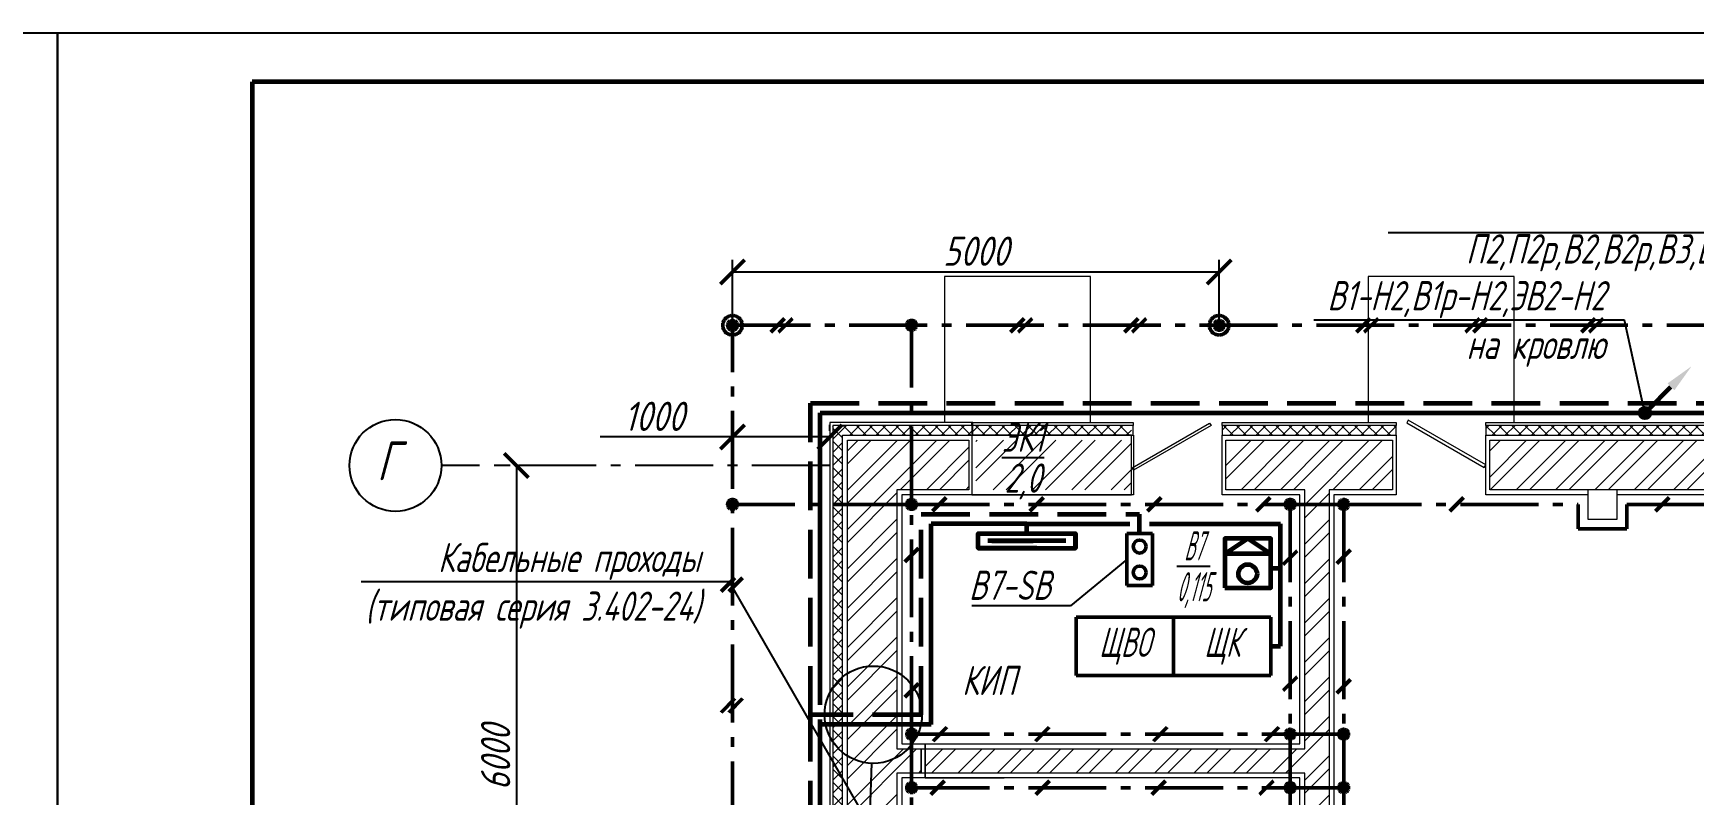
# Model space of a CAD drawing. Header units: millimetres. Extents: x -10490 to 5162, y -5053 to 76.
# Drawn here: x -4848.5 to -4677.9, y -2.4 to 75.9 of the extents above; entities that cross this region are included whole.
import ezdxf
from ezdxf import colors
from ezdxf.entities.mleader import LeaderData, LeaderLine
from ezdxf.math import Vec2, Vec3

# ---------------------------------------------------------------- set-up
doc = ezdxf.new("R2010")
doc.units = ezdxf.units.MM
doc.linetypes.add('gost5', pattern=[7, 5, -2, 0])
doc.linetypes.add('gost6', pattern=[12, 8, -1.5, 1, -1.5])
doc.layers.get('Defpoints').update_dxf_attribs({"color": 33})
for name, color, linetype, lineweight in [('Заземление (Вновь)', 6, 'gost6', 50), ('КаБель контрольный (Вновь)', 142, 'gost5', 60), ('КаБель силовой (Вновь)', 1, 'Continuous', 60), ('Линия выноска', 137, 'Continuous', 25), ('Осевая', 4, 'gost6', 25), ('Размерная', 4, 'Continuous', 25), ('Рамка толстая', 7, 'Continuous', 60), ('Рамка тонкая', 5, 'Continuous', 25), ('Строительный', 251, 'Continuous', 13), ('Текст', 2, 'Continuous', 25), ('Щиты пульты (Вновь)', 5, 'Continuous', 50), ('Эл. аппараты (Вновь)', 93, 'Continuous', 50), ('ЭлектрооБорудование (Вновь)', 160, 'Continuous', 60)]:
    doc.layers.add(name, color=color, linetype=linetype, lineweight=lineweight)
doc.styles.add('gost shx', font='gost.shx', dxfattribs={"oblique": 15})
doc.styles.add('SIMPLEX', font='simplex.shx', dxfattribs={"width": 0.7, "oblique": 15})
doc.styles.add('СИМПЛЕКС', font='simplex.shx', dxfattribs={"width": 0.7, "oblique": 15, "height": 500})
doc.dimstyles.new('ISO-25', dxfattribs={"dimtxt": 3, "dimasz": 2.5, "dimexe": 1.25, "dimexo": 0.625, "dimtad": 1, "dimtxsty": 'gost shx', "dimcen": 2.5, "dimclrt": 2, "dimadec": 0, "dimazin": 0, "dimtfac": 1, "dimtmove": 0, "dimatfit": 3, "dimfxl": 1, "dimarcsym": 0})
pattern_1 = [(45, (-11460.6037, 4490.7203), (-2.0205576, 2.0205576), []), (45, (-11459.2567, 4490.7203), (-2.0205576, 2.0205576), [])]
pattern_2 = [(45, (-11460.6037, 4490.7203), (-0.67351921, 0.67351921), []), (135, (-11460.6037, 4490.7203), (-0.67351921, -0.67351921), [])]

# ---------------------------------------------------------------- blocks, each defined once
blk = doc.blocks.new('_ArchTick')
at = {"color": 0, "linetype": 'ByBlock', "const_width": 0.15}
blk.add_lwpolyline([(-0.5, -0.5), (0.5, 0.5)], dxfattribs=at)
blk = doc.blocks.new('*D485')
at = {"layer": 'Defpoints', "color": 0, "transparency": 16777216}
for p in [(-4798.9, 31.45), (-4798.9, -28.55), (-4798.9, -28.55)]:
    blk.add_point(p, dxfattribs=at)
at = {"layer": 'Размерная', "color": 0, "lineweight": -2, "transparency": 16777216}
for p, q in [((-4799.53, 31.45), (-4800.15, 31.45)), ((-4798.9, 31.45), (-4798.9, -28.55)), ((-4799.53, -28.55), (-4800.15, -28.55))]:
    blk.add_line(p, q, dxfattribs=at)
at = {"layer": 'Размерная', "color": 0, "lineweight": -2, "transparency": 16777216, "xscale": 2.5, "yscale": 2.5, "zscale": 2.5}
for p, rotation in [((-4798.9, 31.45), 90), ((-4798.9, -28.55), 270)]:
    blk.add_blockref('_ArchTick', p, dxfattribs=dict(at, rotation=rotation))
at = {"layer": 'Размерная', "color": 2, "transparency": 16777216, "insert": (-4801.03, 1.45), "char_height": 3, "attachment_point": 5, "rotation": 90, "style": 'gost shx'}
blk.add_mtext('6000', dxfattribs=at)
blk = doc.blocks.new('A$C0CDB385D')
at = {"layer": 'Рамка толстая'}
for p, q in [((20, 415), (20, 5)), ((589, 415), (20, 415))]:
    blk.add_line(p, q, dxfattribs=at)
at = {"layer": 'Рамка тонкая'}
for p, q in [((0, 420), (0, 0)), ((594, 420), (0, 420)), ((594, 0), (594, 420))]:
    blk.add_line(p, q, dxfattribs=at)
blk = doc.blocks.new('A$C629C7F59')
at = {"layer": 'Эл. аппараты (Вновь)'}
for p, q in [((0, 8), (0, 0)), ((4, 8), (0, 8)), ((4, 0), (4, 8)), ((0, 0), (4, 0))]:
    blk.add_line(p, q, dxfattribs=at)
for centre in [(2, 6), (2, 2)]:
    blk.add_circle(centre, 1, dxfattribs=at)
blk = doc.blocks.new('_None')
blk = doc.blocks.new('_Oblique')
at = {"color": 0, "linetype": 'ByBlock', "lineweight": -2}
blk.add_line((-0.5, -0.5), (0.5, 0.5), dxfattribs=at)
blk = doc.blocks.new('_DotBlank')
at = {"color": 0, "linetype": 'ByBlock', "lineweight": -2}
blk.add_line((-0.5, 0), (-1, 0), dxfattribs=at)
blk.add_circle((0, 0), 0.5, dxfattribs=at)
blk = doc.blocks.new('*D610')
at = {"layer": 'Defpoints', "color": 0, "transparency": 16777216}
for p in [(-4726.69, 51.33), (-4776.69, 45.85), (-4726.69, 45.85)]:
    blk.add_point(p, dxfattribs=at)
at = {"layer": 'Размерная', "color": 0, "lineweight": -2, "transparency": 16777216}
for p, q in [((-4776.69, 46.48), (-4776.69, 52.58)), ((-4776.69, 51.33), (-4726.69, 51.33)), ((-4726.69, 46.48), (-4726.69, 52.58))]:
    blk.add_line(p, q, dxfattribs=at)
at = {"layer": 'Размерная', "color": 0, "lineweight": -2, "transparency": 16777216, "xscale": 2.5, "yscale": 2.5, "zscale": 2.5, "rotation": 180}
blk.add_blockref('_ArchTick', (-4776.69, 51.33), dxfattribs=at)
at = {"layer": 'Размерная', "color": 0, "lineweight": -2, "transparency": 16777216, "xscale": 2.5, "yscale": 2.5, "zscale": 2.5}
blk.add_blockref('_ArchTick', (-4726.69, 51.33), dxfattribs=at)
at = {"layer": 'Размерная', "color": 2, "transparency": 16777216, "insert": (-4751.69, 53.46), "char_height": 3, "attachment_point": 5, "style": 'gost shx'}
blk.add_mtext('5000', dxfattribs=at)
blk = doc.blocks.new('*D611')
at = {"layer": 'Defpoints', "color": 0, "transparency": 16777216}
for p in [(-4776.69, 34.38), (-4776.69, 34.38), (-4766.69, 34.38)]:
    blk.add_point(p, dxfattribs=at)
at = {"layer": 'Размерная', "color": 0, "lineweight": -2, "transparency": 16777216}
for p, q in [((-4776.69, 34.38), (-4790.3, 34.38)), ((-4776.69, 35), (-4776.69, 35.63)), ((-4766.69, 34.38), (-4776.69, 34.38)), ((-4766.69, 35), (-4766.69, 35.63))]:
    blk.add_line(p, q, dxfattribs=at)
at = {"layer": 'Размерная', "color": 0, "lineweight": -2, "transparency": 16777216, "xscale": 2.5, "yscale": 2.5, "zscale": 2.5, "rotation": 180}
blk.add_blockref('_ArchTick', (-4776.69, 34.38), dxfattribs=at)
at = {"layer": 'Размерная', "color": 0, "lineweight": -2, "transparency": 16777216, "xscale": 2.5, "yscale": 2.5, "zscale": 2.5}
blk.add_blockref('_ArchTick', (-4766.69, 34.38), dxfattribs=at)
at = {"layer": 'Размерная', "color": 2, "transparency": 16777216, "insert": (-4784.75, 36.5), "char_height": 3, "attachment_point": 5, "style": 'gost shx'}
blk.add_mtext('1000', dxfattribs=at)

msp = doc.modelspace()

# ---------------------------------------------------------------- hatches: boundary and pattern name
at = {"layer": 'Заземление (Вновь)'}
for points in [[(-4776.19156, 45.85317, 1), (-4777.19156, 45.85317, 1)], [(-4726.19156, 45.85317, 1), (-4727.19156, 45.85317, 1)]]:
    msp.add_hatch(color=256, dxfattribs=at).paths.add_polyline_path(points)
h = msp.add_hatch(color=256, dxfattribs=at)
h.paths.add_polyline_path([(-4758.79156, 45.85317, 0.414213562), (-4758.29156, 45.35317), (-4758.29156, 45.85317), (-4757.79156, 45.85317, 1)])
h.paths.add_polyline_path([(-4757.79156, 45.85317), (-4758.29156, 45.85317), (-4758.29156, 45.35317, 0.414213562)], flags=17)
h = msp.add_hatch(color=256, dxfattribs=at)
h.paths.add_polyline_path([(-4777.19156, 27.45317, 0.414213562), (-4776.69156, 26.95317), (-4776.69156, 27.45317), (-4776.19156, 27.45317, 1)])
h.paths.add_polyline_path([(-4776.19156, 27.45317), (-4776.69156, 27.45317), (-4776.69156, 26.95317, 0.414213562)], flags=17)
h = msp.add_hatch(color=256, dxfattribs=at)
h.paths.add_polyline_path([(-4758.79156, 27.45317, 0.414213562), (-4758.29156, 26.95317), (-4758.29156, 27.45317), (-4757.79156, 27.45317, 1)])
h.paths.add_polyline_path([(-4757.79156, 27.45317), (-4758.29156, 27.45317), (-4758.29156, 26.95317, 0.414213562)], flags=17)
h = msp.add_hatch(color=256, dxfattribs=at)
h.paths.add_polyline_path([(-4719.89156, 27.45317, 0.414213562), (-4719.39156, 26.95317), (-4719.39156, 27.45317), (-4718.89156, 27.45317, 1)])
h.paths.add_polyline_path([(-4718.89156, 27.45317), (-4719.39156, 27.45317), (-4719.39156, 26.95317, 0.414213562)], flags=17)
h = msp.add_hatch(color=256, dxfattribs=at)
h.paths.add_polyline_path([(-4714.39156, 27.45317, 0.414213562), (-4713.89156, 26.95317), (-4713.89156, 27.45317), (-4713.39156, 27.45317, 1)])
h.paths.add_polyline_path([(-4713.39156, 27.45317), (-4713.89156, 27.45317), (-4713.89156, 26.95317, 0.414213562)], flags=17)
h = msp.add_hatch(color=256, dxfattribs=at)
h.paths.add_polyline_path([(-4758.79156, 3.85317, 0.414213562), (-4758.29156, 3.35317), (-4758.29156, 3.85317), (-4757.79156, 3.85317, 1)])
h.paths.add_polyline_path([(-4757.79156, 3.85317), (-4758.29156, 3.85317), (-4758.29156, 3.35317, 0.414213562)], flags=17)
h = msp.add_hatch(color=256, dxfattribs=at)
h.paths.add_polyline_path([(-4719.89156, 3.85317, 0.414213562), (-4719.39156, 3.35317), (-4719.39156, 3.85317), (-4718.89156, 3.85317, 1)])
h.paths.add_polyline_path([(-4718.89156, 3.85317), (-4719.39156, 3.85317), (-4719.39156, 3.35317, 0.414213562)], flags=17)
h = msp.add_hatch(color=256, dxfattribs=at)
h.paths.add_polyline_path([(-4714.39156, 3.85317, 0.414213562), (-4713.89156, 3.35317), (-4713.89156, 3.85317), (-4713.39156, 3.85317, 1)])
h.paths.add_polyline_path([(-4713.39156, 3.85317), (-4713.89156, 3.85317), (-4713.89156, 3.35317, 0.414213562)], flags=17)
h = msp.add_hatch(color=256, dxfattribs=at)
h.paths.add_polyline_path([(-4758.79156, -1.64683, 0.414213562), (-4758.29156, -2.14683), (-4758.29156, -1.64683), (-4757.79156, -1.64683, 1)])
h.paths.add_polyline_path([(-4757.79156, -1.64683), (-4758.29156, -1.64683), (-4758.29156, -2.14683, 0.414213562)], flags=17)
h = msp.add_hatch(color=256, dxfattribs=at)
h.paths.add_polyline_path([(-4719.89156, -1.64683, 0.414213562), (-4719.39156, -2.14683), (-4719.39156, -1.64683), (-4718.89156, -1.64683, 1)])
h.paths.add_polyline_path([(-4718.89156, -1.64683), (-4719.39156, -1.64683), (-4719.39156, -2.14683, 0.414213562)], flags=17)
h = msp.add_hatch(color=256, dxfattribs=at)
h.paths.add_polyline_path([(-4714.39156, -1.64683, 0.414213562), (-4713.89156, -2.14683), (-4713.89156, -1.64683), (-4713.39156, -1.64683, 1)])
h.paths.add_polyline_path([(-4713.39156, -1.64683), (-4713.89156, -1.64683), (-4713.89156, -2.14683, 0.414213562)], flags=17)
at = {"layer": 'КаБель силовой (Вновь)'}
msp.add_hatch(color=256, dxfattribs=at).paths.add_polyline_path([(-4682.44061, 36.85317, 1), (-4683.44061, 36.85317, 1)])
at = {"layer": 'Строительный', "ltscale": 100}
h = msp.add_hatch(dxfattribs=at)
h.set_pattern_fill('ANSI37', color=256, scale=0.3)
h.set_pattern_definition(pattern_2)
h.paths.add_polyline_path([(-4751.99156, 35.55317), (-4766.39156, 35.55317), (-4766.39156, -14.84683), (-4765.39156, -14.84683), (-4765.39156, 34.55317), (-4751.99156, 34.55317)])
h = msp.add_hatch(dxfattribs=at)
h.set_pattern_fill('ANSI37', color=256, scale=0.3)
h.set_pattern_definition([(45, (-11469.9118, 4490.7203), (-0.67351921, 0.67351921), []), (135, (-11469.9118, 4490.7203), (-0.67351921, -0.67351921), [])])
h.paths.add_polyline_path([(-4735.6996, 35.55317), (-4752.0996, 35.55317), (-4752.0996, 34.55317), (-4735.6996, 34.55317)])
h = msp.add_hatch(dxfattribs=at)
h.set_pattern_fill('ANSI37', color=256, scale=0.3)
h.set_pattern_definition(pattern_2)
h.paths.add_polyline_path([(-4708.49156, 35.55317), (-4726.39156, 35.55317), (-4726.39156, 34.55317), (-4708.49156, 34.55317)])
h = msp.add_hatch(dxfattribs=at)
h.set_pattern_fill('ANSI37', color=256, scale=0.3)
h.set_pattern_definition(pattern_2)
h.paths.add_polyline_path([(-4667.89156, 35.55317), (-4699.29156, 35.55317), (-4699.29156, 34.55317), (-4667.89156, 34.55317)])
h = msp.add_hatch(dxfattribs=at)
h.set_pattern_fill('ANSI32', color=256, scale=0.3)
h.set_pattern_definition(pattern_1)
h.paths.add_polyline_path([(-4629.69156, -26.64683), (-4715.39156, -26.64683), (-4715.39156, 28.95317), (-4708.89156, 28.95317), (-4708.89156, 34.05317), (-4725.99156, 34.05317), (-4725.99156, 28.95317), (-4717.89156, 28.95317), (-4717.89156, 2.35317), (-4756.89156, 2.35317), (-4756.89156, -0.14683), (-4717.89156, -0.14683), (-4717.89156, -26.64683), (-4759.79156, -26.64683), (-4759.79156, -24.64683), (-4764.89156, -24.64683), (-4764.89156, -37.64683), (-4759.79156, -37.64683), (-4759.79156, -30.44683), (-4688.79156, -30.44683), (-4688.79156, -86.04683), (-4710.79156, -86.04683), (-4710.79156, -91.14683), (-4674.79156, -91.14683), (-4674.79156, -86.04683), (-4686.29156, -86.04683), (-4686.29156, -30.44683), (-4629.69156, -30.44683)])
h = msp.add_hatch(dxfattribs=at)
h.set_pattern_fill('ANSI32', color=256, scale=0.3)
h.set_pattern_definition(pattern_1)
h.paths.add_polyline_path([(-4752.39156, 34.05317), (-4764.89156, 34.05317), (-4764.89156, -14.44683), (-4759.79156, -14.44683), (-4759.79156, -0.14683), (-4757.29156, -0.14683), (-4757.29156, 2.35317), (-4759.79156, 2.35317), (-4759.79156, 28.95317), (-4752.39156, 28.95317)])
h = msp.add_hatch(dxfattribs=at)
h.set_pattern_fill('ANSI32', color=256, scale=0.3)
h.set_pattern_definition([(45, (-11469.9118, 4490.7203), (-2.0205576, 2.0205576), []), (45, (-11468.5648, 4490.7203), (-2.0205576, 2.0205576), [])])
h.paths.add_polyline_path([(-4735.6996, 34.05317), (-4751.6996, 34.05317), (-4751.6996, 28.95317), (-4735.6996, 28.95317)])
h = msp.add_hatch(dxfattribs=at)
h.set_pattern_fill('ANSI32', color=256, scale=0.3)
h.set_pattern_definition(pattern_1)
h.paths.add_polyline_path([(-4668.29156, 34.05317), (-4698.89156, 34.05317), (-4698.89156, 28.95317), (-4668.29156, 28.95317)])

# ---------------------------------------------------------------- linework, layer by layer
at = {"layer": 'Заземление (Вновь)'}
for p, q in [((-4771.34169, 46.56027), (-4772.7559, 45.14606)), ((-4770.54169, 46.56027), (-4771.9559, 45.14606)), ((-4746.71461, 46.56027), (-4748.12882, 45.14606)), ((-4745.91461, 46.56027), (-4747.32882, 45.14606)), ((-4735.00171, 46.56027), (-4736.41592, 45.14606)), ((-4734.20171, 46.56027), (-4735.61592, 45.14606)), ((-4711.15892, 46.56027), (-4712.57314, 45.14606)), ((-4710.35892, 46.56027), (-4711.77314, 45.14606)), ((-4699.95277, 46.56027), (-4701.36698, 45.14606)), ((-4699.15277, 46.56027), (-4700.56698, 45.14606)), ((-4688.04503, 46.56027), (-4689.45924, 45.14606)), ((-4687.24503, 46.56027), (-4688.65924, 45.14606)), ((-4776.69156, -102.94683), (-4776.69156, 45.85317)), ((-4776.69156, 45.85317), (-4417.89156, 45.85317)), ((-4758.29156, 27.45317), (-4758.29156, 45.85317)), ((-4758.29156, 27.45317), (-4776.69156, 27.45317)), ((-4758.29156, 3.85317), (-4758.29156, 27.45317)), ((-4758.29156, 27.45317), (-4719.39156, 27.45317)), ((-4754.72969, 28.16027), (-4756.14391, 26.74606)), ((-4744.72293, 28.16027), (-4746.13715, 26.74606)), ((-4732.63625, 28.16027), (-4734.05046, 26.74606)), ((-4721.44894, 28.16027), (-4722.86315, 26.74606)), ((-4719.39156, 27.45317), (-4719.39156, 3.85317)), ((-4719.39156, 27.45317), (-4713.89156, 27.45317)), ((-4713.89156, 27.45317), (-4713.89156, 3.85317)), ((-4713.89156, 27.45317), (-4689.79156, 27.45317)), ((-4701.57601, 28.16027), (-4702.99022, 26.74606)), ((-4689.79156, 27.45317), (-4689.79156, 24.95317)), ((-4684.79156, 24.95317), (-4684.79156, 27.45317)), ((-4684.79156, 27.45317), (-4509.79156, 27.45317)), ((-4680.45384, 28.16027), (-4681.86805, 26.74606)), ((-4689.79156, 24.95317), (-4684.79156, 24.95317)), ((-4757.58445, 22.95488), (-4758.99866, 21.54067)), ((-4718.68445, 22.68315), (-4720.09866, 21.26894)), ((-4713.18445, 22.79889), (-4714.59866, 21.38468)), ((-4776.45892, 19.92492), (-4777.87314, 18.51071)), ((-4775.65892, 19.92492), (-4777.07314, 18.51071)), ((-4757.58445, 9.06001), (-4758.99866, 7.6458)), ((-4718.68445, 9.74441), (-4720.09866, 8.33019)), ((-4713.18445, 9.47449), (-4714.59866, 8.06027)), ((-4776.45892, 7.50516), (-4777.87314, 6.09095)), ((-4775.65892, 7.50516), (-4777.07314, 6.09095)), ((-4758.29156, 3.85317), (-4719.39156, 3.85317)), ((-4758.29156, -1.64683), (-4758.29156, 3.85317)), ((-4754.67336, 4.56027), (-4756.08757, 3.14606)), ((-4744.16082, 4.56027), (-4745.57504, 3.14606)), ((-4732.01781, 4.56027), (-4733.43202, 3.14606)), ((-4720.54957, 4.56027), (-4721.96378, 3.14606)), ((-4719.39156, 3.85317), (-4719.39156, -25.14683)), ((-4719.39156, 3.85317), (-4713.89156, 3.85317)), ((-4713.89156, 3.85317), (-4713.89156, -1.64683)), ((-4758.29156, -25.14683), (-4758.29156, -1.64683)), ((-4758.29156, -1.64683), (-4719.39156, -1.64683)), ((-4754.8982, -0.93973), (-4756.31241, -2.35394)), ((-4744.10449, -0.93973), (-4745.5187, -2.35394)), ((-4732.18656, -0.93973), (-4733.60078, -2.35394)), ((-4721.11167, -0.93973), (-4722.52589, -2.35394)), ((-4719.39156, -1.64683), (-4713.89156, -1.64683)), ((-4713.89156, -1.64683), (-4713.89156, -25.14683))]:
    msp.add_line(p, q, dxfattribs=at)
for centre, radius in [((-4776.69156, 45.85317), 1), ((-4776.69156, 45.85317), 0.5), ((-4758.29156, 45.85317), 0.5), ((-4726.69156, 45.85317), 1), ((-4726.69156, 45.85317), 0.5), ((-4776.69156, 27.45317), 0.5), ((-4758.29156, 27.45317), 0.5), ((-4719.39156, 27.45317), 0.5), ((-4713.89156, 27.45317), 0.5), ((-4758.29156, 3.85317), 0.5), ((-4719.39156, 3.85317), 0.5), ((-4713.89156, 3.85317), 0.5), ((-4758.29156, -1.64683), 0.5), ((-4719.39156, -1.64683), 0.5), ((-4713.89156, -1.64683), 0.5)]:
    msp.add_circle(centre, radius, dxfattribs=at)
at = {"layer": 'КаБель контрольный (Вновь)'}
for p, q in [((-4768.69156, 37.85317), (-4425.79156, 37.85317)), ((-4768.69156, 5.85317), (-4768.69156, 37.85317)), ((-4757.29156, 5.85317), (-4757.29156, 26.45317)), ((-4757.29156, 26.45317), (-4734.85623, 26.45317)), ((-4734.85623, 24.45317), (-4734.85623, 26.45317)), ((-4757.29156, 5.85317), (-4768.69156, 5.85317)), ((-4768.69156, -33.94683), (-4768.69156, 5.85317))]:
    msp.add_line(p, q, dxfattribs=at)
at = {"layer": 'КаБель силовой (Вновь)'}
for p, q in [((-4682.58706, 37.20672), (-4680.2675, 39.52627)), ((-4767.69156, 36.85317), (-4426.89156, 36.85317)), ((-4767.69156, 6.85317), (-4767.69156, 36.85317)), ((-4756.29156, 4.85317), (-4756.29156, 25.45317)), ((-4746.44927, 25.45317), (-4756.29156, 25.45317)), ((-4746.44927, 24.45317), (-4746.44927, 25.45317)), ((-4746.44927, 25.45317), (-4735.85623, 25.45317)), ((-4733.85623, 25.45317), (-4720.39156, 25.45317)), ((-4720.39156, 12.88251), (-4720.39156, 25.45317)), ((-4721.39156, 20.89364), (-4720.39156, 20.89364)), ((-4721.39156, 12.88251), (-4720.39156, 12.88251)), ((-4767.69156, -3.87201), (-4767.69156, 5.35317)), ((-4756.29156, 4.85317), (-4767.69156, 4.85317))]:
    msp.add_line(p, q, dxfattribs=at)
msp.add_circle((-4682.94061, 36.85317), 0.5, dxfattribs=at)
msp.add_solid([(-4680.62106, 39.87983), (-4679.91395, 39.17272), (-4678.14618, 41.64759)], dxfattribs=at)
at = {"layer": 'Осевая'}
msp.add_line((-4766.69156, 31.45355), (-4806.60673, 31.45355), dxfattribs=at)
at = {"layer": 'Рамка тонкая'}
msp.add_circle((-4811.32517, 31.45355), 4.71844, dxfattribs=at)
at = {"layer": 'Строительный'}
for p, q in [((-4756.89156, 2.85317), (-4748.79156, 2.85317)), ((-4756.89156, -0.64683), (-4748.79156, -0.64683))]:
    msp.add_line(p, q, dxfattribs=at)
at = {"layer": 'Строительный', "ltscale": 100}
for points in [[(-4739.89156, 35.85317), (-4739.89156, 50.85317), (-4754.89156, 50.85317), (-4754.89156, 35.85317)], [(-4696.39156, 35.85317), (-4696.39156, 50.85317), (-4711.39156, 50.85317), (-4711.39156, 35.85317)], [(-4751.99156, 35.55317), (-4751.99156, 35.85317), (-4766.69156, 35.85317), (-4766.69156, -14.84683), (-4766.39156, -14.84683)], [(-4752.0996, 35.55317), (-4752.0996, 35.85317), (-4735.52055, 35.85317), (-4735.52055, 35.54503)], [(-4726.39156, 35.55317), (-4726.39156, 35.85317), (-4708.49156, 35.85317), (-4708.49156, 35.55317)], [(-4707.40899, 35.84336), (-4699.44156, 31.24336), (-4699.29156, 31.50317), (-4707.25899, 36.10317), (-4707.40899, 35.84336)], [(-4699.29156, 35.55317), (-4699.29156, 35.85317), (-4667.89156, 35.85317), (-4667.89156, 35.55317)], [(-4751.99156, 34.55317), (-4751.99156, 35.55317), (-4766.39156, 35.55317), (-4766.39156, -14.84683), (-4765.39156, -14.84683)], [(-4674.39156, -91.64683), (-4711.19156, -91.64683), (-4711.19156, -85.54683), (-4689.29156, -85.54683), (-4689.29156, -30.94683), (-4759.29156, -30.94683), (-4759.29156, -38.04683), (-4765.39156, -38.04683), (-4765.39156, -24.24683), (-4759.29156, -24.24683), (-4759.29156, -26.14683), (-4718.39156, -26.14683), (-4718.39156, -0.64683), (-4756.89156, -0.64683), (-4756.89156, 2.85317), (-4718.39156, 2.85317), (-4718.39156, 28.45317), (-4726.39156, 28.45317), (-4726.39156, 34.55317), (-4708.49156, 34.55317), (-4708.49156, 28.45317), (-4714.89156, 28.45317), (-4714.89156, -26.14683), (-4688.79156, -26.14683)], [(-4735.53447, 34.55317), (-4735.53447, 35.55317), (-4752.0996, 35.55317), (-4752.0996, 34.55317)], [(-4727.5128, 35.55457), (-4735.48023, 30.95457), (-4735.63023, 31.21438), (-4727.6628, 35.81438), (-4727.5128, 35.55457)], [(-4708.49156, 34.55317), (-4708.49156, 35.55317), (-4726.39156, 35.55317), (-4726.39156, 34.55317)], [(-4667.89156, 34.55317), (-4667.89156, 35.55317), (-4699.29156, 35.55317), (-4699.29156, 34.55317)], [(-4688.79156, 28.45317), (-4699.29156, 28.45317), (-4699.29156, 34.55317), (-4667.89156, 34.55317), (-4667.89156, 28.45317), (-4685.79156, 28.45317)], [(-4674.79156, -91.14683), (-4710.79156, -91.14683), (-4710.79156, -86.04683), (-4688.79156, -86.04683), (-4688.79156, -30.44683), (-4759.79156, -30.44683), (-4759.79156, -37.64683), (-4764.89156, -37.64683), (-4764.89156, -24.64683), (-4759.79156, -24.64683), (-4759.79156, -26.64683), (-4717.89156, -26.64683), (-4717.89156, -0.14683), (-4757.29156, -0.14683), (-4757.29156, 2.35317), (-4717.89156, 2.35317), (-4717.89156, 28.95317), (-4725.99156, 28.95317), (-4725.99156, 34.05317), (-4708.89156, 34.05317)], [(-4752.39156, 34.05317), (-4752.39156, 28.95317), (-4759.79156, 28.95317), (-4759.79156, 2.35317), (-4757.29156, 2.35317), (-4757.29156, -0.14683), (-4759.79156, -0.14683), (-4759.79156, -14.44683), (-4764.89156, -14.44683), (-4764.89156, 34.05317), (-4752.39156, 34.05317)], [(-4708.89156, 34.05317), (-4708.89156, 28.95317), (-4715.39156, 28.95317), (-4715.39156, -26.64683), (-4629.69156, -26.64683)]]:
    msp.add_lwpolyline(points, dxfattribs=at)
for points in [[(-4735.49863, 34.55317), (-4735.49863, 28.45317), (-4759.29156, 28.45317), (-4759.29156, 2.85317), (-4756.89156, 2.85317), (-4756.89156, -0.64683), (-4759.29156, -0.64683), (-4759.29156, -14.84683), (-4765.39156, -14.84683), (-4765.39156, 34.55317)], [(-4752.0996, 28.45317), (-4735.6996, 28.45317), (-4735.6996, 34.55317), (-4752.0996, 34.55317)], [(-4698.89156, 34.05317), (-4668.29156, 34.05317), (-4668.29156, 28.95317), (-4698.89156, 28.95317)], [(-4688.79156, 25.95317), (-4685.79156, 25.95317), (-4685.79156, 28.95317), (-4688.79156, 28.95317)]]:
    msp.add_lwpolyline(points, close=True, dxfattribs=at)
at = {"layer": 'Щиты пульты (Вновь)'}
for p, q in [((-4741.39156, 9.88251), (-4741.39156, 15.88251)), ((-4741.39156, 15.88251), (-4721.39156, 15.88251)), ((-4731.39156, 15.88251), (-4731.39156, 9.88251)), ((-4721.39156, 15.88251), (-4721.39156, 9.88251)), ((-4721.39156, 9.88251), (-4741.39156, 9.88251))]:
    msp.add_line(p, q, dxfattribs=at)
at = {"layer": 'ЭлектрооБорудование (Вновь)', "ltscale": 10}
for p, q in [((-4742.44927, 23.71124), (-4750.44927, 23.71124)), ((-4750.04492, 23.70317), (-4745.79468, 23.70317))]:
    msp.add_line(p, q, dxfattribs=at)
for points in [[(-4745.41447, 22.95317), (-4751.44927, 22.95317), (-4751.44927, 24.45317), (-4745.16162, 24.45317)], [(-4751.44927, 24.45317), (-4741.44927, 24.45317), (-4741.44927, 22.9544)], [(-4751.44927, 22.9544), (-4741.44927, 22.9544), (-4741.44927, 24.45317)]]:
    msp.add_lwpolyline(points, dxfattribs=at)
msp.add_lwpolyline([(-4726.11704, 18.88251), (-4721.39156, 18.88251), (-4721.39156, 23.93801), (-4726.11704, 23.93801)], close=True, dxfattribs=at)
msp.add_polyline3d([(-4726.11704, 22.38477, 0), (-4723.7543, 23.93801, 0), (-4721.39156, 22.38477, 0), (-4726.11704, 22.38477, 0)], dxfattribs=at)
msp.add_circle((-4723.7543, 20.3316), 0.9574, dxfattribs=at)

# ---------------------------------------------------------------- block references
for p in [(-5440.0436, -344.14684), (-4846.0436, -344.14684)]:
    msp.add_blockref('A$C0CDB385D', p)
at = {"xscale": 0.6655000000000002, "yscale": 0.6655000000000002, "zscale": 0.6655000000000002}
msp.add_blockref('A$C629C7F59', (-4736.18728, 19.12917), dxfattribs=at)

# ---------------------------------------------------------------- texts
at = {"layer": 'Текст', "char_height": 3, "attachment_point": 5, "style": 'SIMPLEX'}
for s, insert, width in [('\\A1;\\SЭК1/2,0;', (-4746.85619, 32.26103), 5.6507904), ('\\A1;{\\W0.4;\\SВ7/0,115;}', (-4729.32014, 21.09651), 5.6507904), ('{\\W0.6;ЩВО}', (-4736.39156, 12.88251), 10), ('{\\W0.6;ЩК}', (-4726.39156, 12.88251), 10), ('КИП', (-4750.34156, 9.36784), 17.9)]:
    msp.add_mtext(s, dxfattribs=dict(at, insert=insert, width=width))
at = {"layer": 'Текст', "insert": (-4813.22581, 33.93908), "char_height": 4, "attachment_point": 1, "style": 'SIMPLEX'}
msp.add_mtext('Г', dxfattribs=at)

# ---------------------------------------------------------------- dimensions: what is measured, and where the dimension line sits
at = {"layer": 'Размерная'}
for base, p1, p2, picture, middle in [((-4726.69156, 51.33006), (-4776.69156, 45.85317), (-4726.69156, 45.85317), '*D610', (-4751.69156, 53.45506)), ((-4776.69156, 34.37973), (-4766.69156, 34.37973), (-4776.69156, 34.37973), '*D611', (-4784.74513, 36.50473))]:
    dim = msp.add_linear_dim(base=base, p1=p1, p2=p2, dimstyle='ISO-25', override={"dimlfac": 100, "dimblk1": 'ArchTick', "dimblk2": 'ArchTick', "dimsah": 1}, dxfattribs=at)
    dim.commit()
    dim.dimension.update_dxf_attribs({"geometry": picture, "text_midpoint": middle})
dim = msp.add_linear_dim(base=(-4798.90295, -28.54645), p1=(-4798.90295, 31.45355), p2=(-4798.90295, -28.54645), angle=90, dimstyle='ISO-25', override={"dimlfac": 100, "dimrnd": 500, "dimblk1": 'ArchTick', "dimblk2": 'ArchTick', "dimsah": 1}, dxfattribs=at)
dim.commit()
dim.dimension.update_dxf_attribs({"geometry": '*D485', "text_midpoint": (-4801.02795, 1.45355)})

# ---------------------------------------------------------------- leaders
at = {"layer": 'Линия выноска'}
ml = msp.add_multileader_mtext('Standard', dxfattribs=at)
ml.set_content('\\pxsm0.75;П1,GL,Wilo-Н1,\\PП2,П2р,В2,В2р,В3,В3р,ККБ1,ККБ2,В6,В6р,ЭВ1,Н1,Н2,ТП1,40.1-Н2\\P40.1-К1\\Pв лотке 100х200мм', color=2, style='СИМПЛЕКС')
ml.set_leader_properties()
ml.set_arrow_properties(name='OBLIQUE')
ml.build(insert=Vec2(0, 0))
ml.multileader.update_dxf_attribs({"text_left_attachment_type": 6, "text_right_attachment_type": 6, "dogleg_length": 0, "arrow_head_size": 2})
ctx = ml.context
ctx.base_point, ctx.char_height, ctx.arrow_head_size, ctx.plane_origin = Vec3(-4724.50999, 55.34882), 3, 2, Vec3(-4561.2591, 29.20975)
ctx.left_attachment, ctx.right_attachment, ctx.text_align_type = 6, 6, 2
notes = []
notes.append((ctx, [(1, (1, 1, 0), (-4617.45926, 55.34882), (-1, 0), 0, [(1, [(-4609.98397, 37.89345), (-4613.15599, 36.89345)], 0, [])])]))
ctx.mtext.insert, ctx.mtext.alignment, ctx.mtext.flow_direction = Vec3(-4619.45926, 58.94882), 3, 5
ml = msp.add_multileader_mtext('Standard', dxfattribs=at)
ml.set_content('В1-Н2,В1р-Н2,ЭВ2-Н2\\Pна кровлю', color=2, style='СИМПЛЕКС')
ml.set_leader_properties()
ml.set_arrow_properties(name='NONE')
ml.build(insert=Vec2(0, 0))
ml.multileader.update_dxf_attribs({"text_left_attachment_type": 6, "text_right_attachment_type": 6, "dogleg_length": 0, "arrow_head_size": 2})
ctx = ml.context
ctx.base_point, ctx.char_height, ctx.arrow_head_size, ctx.plane_origin = Vec3(-4726.58966, 46.39293), 3, 2, Vec3(-4734.15458, 12.20345)
ctx.left_attachment, ctx.right_attachment, ctx.text_align_type = 6, 6, 2
notes.append((ctx, [(1, (1, 1, 0), (-4685.03893, 46.39293), (-1, 0), 0, [(0, [(-4682.94061, 36.85317)], 0, [])])]))
ctx.mtext.insert, ctx.mtext.alignment, ctx.mtext.flow_direction = Vec3(-4687.03893, 50.39293), 3, 5
ml = msp.add_multileader_mtext('Standard', dxfattribs=at)
ml.set_content('Кабельные проходы\\P(типовая серия 3.402-24)', color=2, style='SIMPLEX')
ml.set_leader_properties()
ml.set_arrow_properties(name='DOTBLANK')
ml.build(insert=Vec2(0, 0))
ml.multileader.update_dxf_attribs({"text_left_attachment_type": 6, "text_right_attachment_type": 6, "dogleg_length": 1, "arrow_head_size": 10})
ctx = ml.context
ctx.base_point, ctx.char_height, ctx.arrow_head_size, ctx.plane_origin = Vec3(-4826.83225, 19.49942), 3, 10, Vec3(-4832.42003, -144.64395)
ctx.left_attachment, ctx.right_attachment, ctx.text_align_type = 6, 6, 2
notes.append((ctx, [(0, (1, 1, 0), (-4776.99635, 19.49942), (-1, 0), 1, [(1, [(-4762.22632, 5.85317), (-4762.62338, -5.46637)], 0, [])])]))
ctx.mtext.insert, ctx.mtext.alignment, ctx.mtext.flow_direction = Vec3(-4779.99635, 23.49942), 3, 5
ml = msp.add_multileader_mtext('Standard', dxfattribs=at)
ml.set_content('В7-SB', color=2, style='СИМПЛЕКС')
ml.set_leader_properties()
ml.set_arrow_properties(name='NONE')
ml.build(insert=Vec2(0, 0))
ml.multileader.update_dxf_attribs({"text_left_attachment_type": 6, "text_right_attachment_type": 6, "dogleg_length": 0, "arrow_head_size": 2})
ctx = ml.context
ctx.base_point, ctx.char_height, ctx.arrow_head_size, ctx.plane_origin = Vec3(-4756.39854, 17.04871), 3, 2, Vec3(-4729.99219, 0.11108)
ctx.left_attachment, ctx.right_attachment, ctx.text_align_type = 6, 6, 2
notes.append((ctx, [(1, (1, 1, 0), (-4741.9478, 17.04871), (-1, 0), 0, [(0, [(-4736.18723, 21.79117)], 0, [])])]))
ctx.mtext.insert, ctx.mtext.alignment, ctx.mtext.flow_direction = Vec3(-4743.9478, 20.64871), 3, 5
for ctx, leaders in notes:
    for number, flags, end, landing, length, lines in leaders:
        leader = LeaderData()
        leader.index, (leader.has_last_leader_line, leader.has_dogleg_vector, leader.attachment_direction) = number, flags
        leader.last_leader_point, leader.dogleg_vector, leader.dogleg_length = Vec3(end), Vec3(landing), length
        for number, points, colour, breaks in lines:
            line = LeaderLine()
            line.index, line.vertices, line.color, line.breaks = number, Vec3.list(points), colors.encode_raw_color(colour), breaks
            leader.lines.append(line)
        ctx.leaders.append(leader)

doc.saveas('drawing.dxf')
